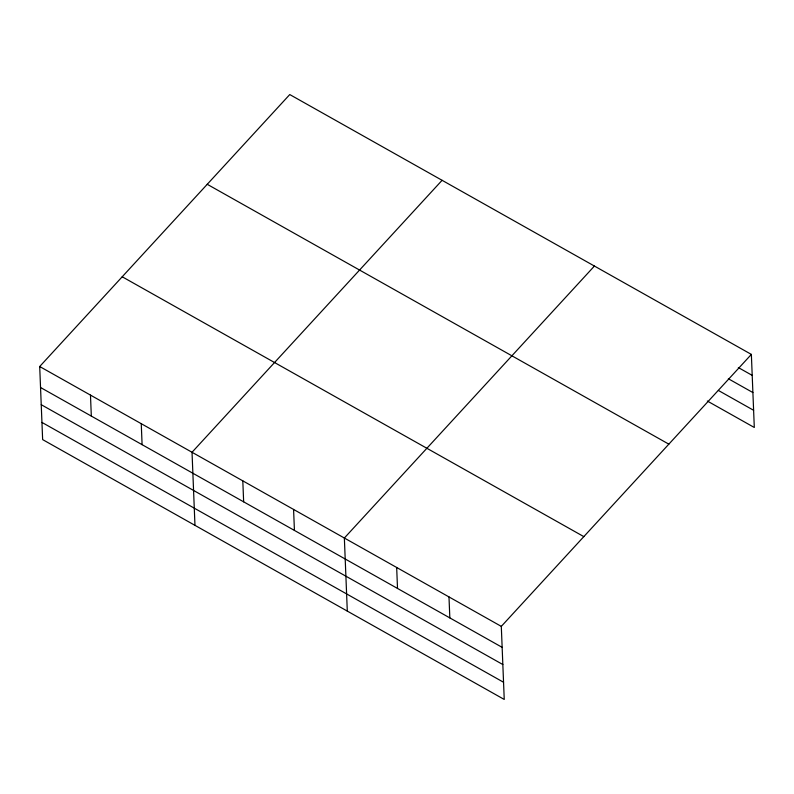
<?xml version="1.0" encoding="UTF-8"?>
<svg xmlns="http://www.w3.org/2000/svg" width="794" height="794" viewBox="0 0 794 794"><rect width="100%" height="100%" fill="white"/><g stroke="black" fill="none" stroke-linecap="round" stroke-linejoin="round"><path stroke-width="1.19" d="M751.362 354.402L501.302 626.377L504.24 699.445L42.638 439.598L39.7 366.52L289.76 94.555L751.362 354.402L754.3 427.48L707.325 401.03M442.089 180.307L192.029 452.272L194.967 525.35M594.418 266.05L344.358 538.024L347.296 611.102M738.331 367.562L752.206 375.373M728.346 378.748L752.901 392.564M718.381 390.45L753.605 410.28M207.244 184.307L668.846 444.154M122.216 276.778L583.828 536.625M39.7 366.52L501.302 626.377M40.544 387.502L502.145 647.348M41.228 404.692L502.84 664.538M41.943 422.408L503.545 682.254M448.987 596.919L449.831 617.901M396.672 567.472L397.516 588.443M293.582 509.44L294.425 530.412M242.805 480.856L243.649 501.828M141.253 423.688L142.096 444.67M90.476 395.104L91.32 416.086"/></g></svg>
